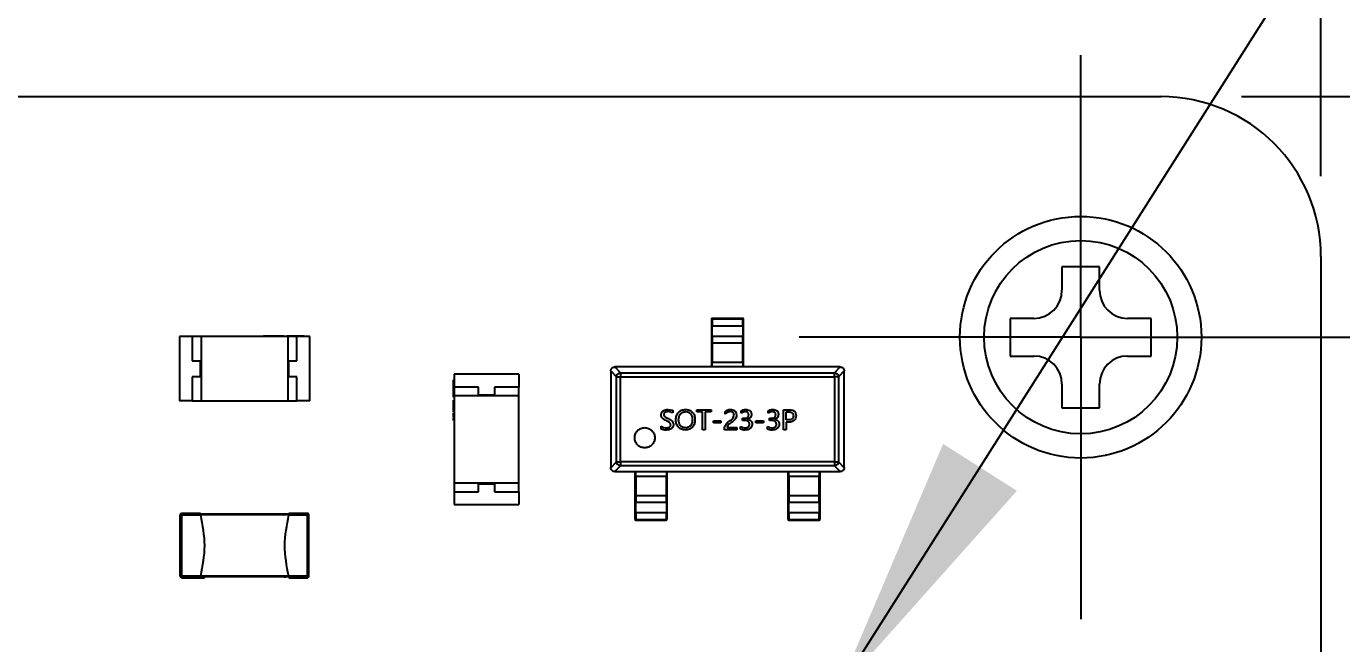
# Model space of a CAD drawing. Header units: millimetres. Extents: x 5 to 415, y 5 to 292.
# Drawn here: x 165.13 to 181.47, y 228.18 to 235.85 of the extents above; entities that cross this region are included whole.
import ezdxf

# ---------------------------------------------------------------- set-up
doc = ezdxf.new("R2010")
doc.units = ezdxf.units.MM
doc.linetypes.add('CENTERX2', pattern=[20.32, 12.7, -2.54, 2.54, -2.54])
doc.layers.add('CENTER_LINE', color=7, linetype='CENTERX2')
doc.styles.add('SLDTEXTSTYLE0', font='TXT', dxfattribs={"width": 0.75})
doc.dimstyles.new('SLDDIMSTYLE0', dxfattribs={"dimtxt": 1.75, "dimasz": 3.302, "dimexe": 0, "dimexo": 0.0625, "dimgap": 0.4375, "dimtad": 1, "dimrnd": 1e-09, "dimzin": 4, "dimdsep": 46, "dimtxsty": 'SLDTEXTSTYLE0', "dimsah": 1, "dimcen": 0.09, "dimadec": 0, "dimazin": 1, "dimtfac": 1, "dimtofl": 0, "dimtmove": 0, "dimatfit": 3, "dimfxl": 1, "dimfrac": 2, "dimtolj": 1, "dimtzin": 12, "dimarcsym": 0})
doc.dimstyles.new('SLDDIMSTYLE1', dxfattribs={"dimtxt": 1.75, "dimasz": 3.302, "dimexe": 0, "dimexo": 0.0625, "dimgap": 0.4375, "dimtad": 1, "dimdec": 1, "dimrnd": 1e-09, "dimzin": 4, "dimdsep": 46, "dimtxsty": 'SLDTEXTSTYLE0', "dimsah": 1, "dimcen": 0.09, "dimadec": 0, "dimazin": 1, "dimtfac": 1, "dimtofl": 0, "dimtmove": 0, "dimatfit": 3, "dimfxl": 1, "dimfrac": 2, "dimtolj": 1, "dimtzin": 12, "dimarcsym": 0})
doc.dimstyles.new('SLDDIMSTYLE3', dxfattribs={"dimtxt": 1.75, "dimasz": 3.302, "dimexe": 0, "dimexo": 0.0625, "dimgap": 0.4375, "dimtad": 1, "dimdec": 1, "dimrnd": 1e-09, "dimzin": 4, "dimdsep": 46, "dimtxsty": 'SLDTEXTSTYLE0', "dimsah": 1, "dimcen": 0.09, "dimadec": 0, "dimazin": 1, "dimtfac": 1, "dimtdec": 1, "dimtofl": 0, "dimtmove": 0, "dimatfit": 3, "dimfxl": 1, "dimfrac": 2, "dimtolj": 1, "dimtzin": 12, "dimarcsym": 0})
doc.dimstyles.new('SLDDIMSTYLE5', dxfattribs={"dimtxt": 0.18, "dimasz": 3.302, "dimexe": 0, "dimexo": 0.0625, "dimgap": 0, "dimtad": 0, "dimtih": 1, "dimtoh": 1, "dimdec": 0, "dimrnd": 1e-09, "dimzin": 0, "dimdsep": 46, "dimtxsty": 'Standard', "dimsah": 1, "dimcen": 0.09, "dimadec": 0, "dimazin": 0, "dimtfac": 3.302, "dimtdec": 0, "dimtofl": 0, "dimtmove": 0, "dimatfit": 3, "dimfxl": 1, "dimfrac": 2, "dimtolj": 1, "dimtzin": 0, "dimarcsym": 0})

# ---------------------------------------------------------------- blocks, each defined once
blk = doc.blocks.new('_D')
at = {"layer": 'CENTER_LINE'}
for p, q in [((142.228, 236.719), (142.228, 243.245)), ((178.229, 236.487), (178.229, 243.245)), ((142.228, 242.245), (178.229, 242.245))]:
    blk.add_line(p, q, dxfattribs=at)
for points in [[(142.228, 242.245), (145.53, 241.737), (145.53, 242.753)], [(178.229, 242.245), (174.927, 242.753), (174.927, 241.737)]]:
    blk.add_solid(points, dxfattribs=at)
at = {"layer": 'CENTER_LINE', "insert": (158.841, 244.501), "char_height": 1.75, "attachment_point": 1, "style": 'SLDTEXTSTYLE0'}
blk.add_mtext('36.00', dxfattribs=at)
blk = doc.blocks.new('_D_1')
at = {"layer": 'CENTER_LINE'}
for p, q in [((139.24, 233.983), (139.24, 246.975)), ((181.215, 233.988), (181.215, 246.975)), ((139.24, 245.975), (181.215, 245.975))]:
    blk.add_line(p, q, dxfattribs=at)
for points in [[(139.24, 245.975), (142.542, 245.467), (142.542, 246.483)], [(181.215, 245.975), (177.913, 246.483), (177.913, 245.467)]]:
    blk.add_solid(points, dxfattribs=at)
at = {"layer": 'CENTER_LINE', "insert": (159.487, 248.231), "char_height": 1.75, "attachment_point": 1, "rotation": 359.9999, "style": 'SLDTEXTSTYLE0'}
blk.add_mtext('42.0', dxfattribs=at)
blk = doc.blocks.new('_D_3')
at = {"layer": 'CENTER_LINE'}
for p, q in [((180.227, 234.974), (197.464, 234.974)), ((196.464, 234.974), (196.464, 211)), ((180.329, 211), (197.464, 211))]:
    blk.add_line(p, q, dxfattribs=at)
for points in [[(196.464, 234.974), (195.956, 231.672), (196.972, 231.672)], [(196.464, 211), (196.972, 214.302), (195.956, 214.302)]]:
    blk.add_solid(points, dxfattribs=at)
at = {"layer": 'CENTER_LINE', "insert": (194.208, 219.274), "char_height": 1.75, "attachment_point": 1, "rotation": 90.0004, "style": 'SLDTEXTSTYLE0'}
blk.add_mtext('24.0', dxfattribs=at)
blk = doc.blocks.new('SW_CENTERMARKSYMBOL_1')
at = {"layer": 'CENTER_LINE', "color": 0}
for p, q in [((0, 2.5), (0, 3.5)), ((0, 0), (0, 2.5)), ((-2.5, 0), (-3.5, 0)), ((0, 0), (-2.5, 0)), ((0, 0), (0, -2.5)), ((0, 0), (2.5, 0)), ((2.5, 0), (3.5, 0)), ((0, -2.5), (0, -3.5))]:
    blk.add_line(p, q, dxfattribs=at)

msp = doc.modelspace()

# ---------------------------------------------------------------- linework, layer by layer
at = {"color": 7, "linetype": 'Continuous', "lineweight": 25}
for p, q in [((141.225, 234.975), (179.227, 234.974)), ((181.215, 232.988), (181.215, 212.987)), ((178.462, 232.862), (177.996, 232.862)), ((177.996, 232.862), (177.996, 232.57)), ((178.462, 232.57), (178.462, 232.862)), ((173.64, 232.21), (173.64, 232.126)), ((173.65, 232.22), (173.65, 232.211)), ((174.03, 232.22), (173.65, 232.22)), ((173.65, 232.211), (173.65, 232.127)), ((174.03, 232.211), (173.65, 232.211)), ((173.65, 231.996), (173.65, 232.127)), ((173.65, 232.127), (174.03, 232.127)), ((174.03, 232.211), (174.03, 232.22)), ((174.03, 232.127), (174.03, 232.211)), ((174.03, 232.127), (174.03, 231.996)), ((174.04, 232.126), (174.04, 232.21)), ((177.354, 232.22), (177.354, 231.753)), ((177.646, 232.22), (177.354, 232.22)), ((179.104, 232.22), (178.812, 232.22)), ((179.104, 231.753), (179.104, 232.22)), ((167.029, 231.995), (167.029, 231.195)), ((167.189, 231.995), (167.029, 231.995)), ((167.189, 231.995), (167.189, 231.695)), ((167.299, 231.995), (167.189, 231.995)), ((167.299, 231.995), (167.299, 231.195)), ((168.379, 231.995), (167.299, 231.995)), ((168.075, 232.005), (168.094, 232.005)), ((168.075, 231.995), (168.075, 232.005)), ((168.094, 232.005), (168.094, 231.995)), ((168.094, 232.005), (168.1, 232.005)), ((168.1, 231.995), (168.1, 232.005)), ((168.1, 232.005), (168.118, 232.005)), ((168.118, 231.995), (168.118, 232.005)), ((168.121, 231.995), (168.121, 232.005)), ((168.128, 231.995), (168.128, 232.005)), ((168.128, 232.005), (168.134, 232.005)), ((168.135, 232.005), (168.153, 232.005)), ((168.135, 231.995), (168.135, 232.005)), ((168.153, 232.005), (168.153, 231.995)), ((168.153, 232.005), (168.16, 232.005)), ((168.16, 231.995), (168.16, 232.005)), ((168.16, 232.005), (168.178, 232.005)), ((168.178, 231.995), (168.178, 232.005)), ((168.178, 232.005), (168.178, 232.005)), ((168.18, 231.995), (168.18, 232.005)), ((168.187, 231.995), (168.187, 232.005)), ((168.205, 232.005), (168.219, 232.005)), ((168.205, 231.995), (168.205, 232.005)), ((168.219, 231.995), (168.219, 232.005)), ((168.219, 232.005), (168.226, 232.005)), ((168.226, 232.005), (168.228, 232.005)), ((168.226, 231.995), (168.226, 232.005)), ((168.228, 232.005), (168.229, 232.005)), ((168.228, 232.005), (168.228, 231.995)), ((168.229, 232.005), (168.253, 232.005)), ((168.229, 231.995), (168.229, 232.005)), ((168.253, 231.995), (168.253, 232.005)), ((168.254, 232.005), (168.255, 232.005)), ((168.255, 231.995), (168.255, 232.005)), ((168.259, 231.995), (168.259, 232.005)), ((168.259, 232.005), (168.259, 231.995)), ((168.263, 231.995), (168.263, 232.005)), ((168.274, 231.995), (168.274, 232.005)), ((168.292, 231.995), (168.292, 232.005)), ((168.298, 231.995), (168.298, 232.005)), ((168.3, 232.005), (168.319, 232.005)), ((168.3, 232.005), (168.3, 231.995)), ((168.3, 232.005), (168.3, 231.995)), ((168.319, 232.005), (168.325, 232.005)), ((168.319, 231.995), (168.319, 232.005)), ((168.325, 231.995), (168.325, 232.005)), ((168.364, 231.995), (168.364, 232.005)), ((168.379, 231.195), (168.379, 231.995)), ((168.489, 231.995), (168.379, 231.995)), ((168.398, 232.005), (168.398, 231.995)), ((168.416, 231.995), (168.416, 232.005)), ((168.462, 231.995), (168.462, 232.005)), ((168.489, 231.695), (168.489, 231.995)), ((168.649, 231.995), (168.489, 231.995)), ((168.502, 231.995), (168.502, 232.005)), ((168.517, 231.995), (168.517, 232.005)), ((168.525, 231.995), (168.525, 232.005)), ((168.564, 231.995), (168.564, 232.005)), ((168.579, 231.995), (168.579, 232.005)), ((168.649, 231.195), (168.649, 231.995)), ((173.64, 231.987), (173.64, 231.903)), ((173.65, 231.996), (173.65, 231.912)), ((174.03, 231.996), (173.65, 231.996)), ((174.03, 231.912), (174.03, 231.996)), ((174.04, 231.903), (174.04, 231.987)), ((173.65, 231.912), (173.65, 231.678)), ((174.03, 231.912), (173.65, 231.912)), ((174.03, 231.678), (174.03, 231.912)), ((167.189, 231.695), (167.289, 231.695)), ((167.289, 231.695), (167.289, 231.495)), ((168.389, 231.495), (168.389, 231.695)), ((168.389, 231.695), (168.489, 231.695)), ((172.439, 231.618), (172.511, 231.546)), ((172.439, 231.618), (172.44, 231.618)), ((175.24, 231.618), (172.44, 231.618)), ((173.64, 231.678), (173.65, 231.678)), ((173.64, 231.678), (173.64, 231.618)), ((173.65, 231.618), (173.65, 231.678)), ((173.65, 231.678), (174.03, 231.678)), ((174.03, 231.678), (174.04, 231.678)), ((174.03, 231.678), (174.03, 231.618)), ((174.04, 231.618), (174.04, 231.678)), ((175.169, 231.546), (175.241, 231.618)), ((175.24, 231.618), (175.241, 231.618)), ((177.354, 231.753), (177.646, 231.753)), ((178.812, 231.753), (179.104, 231.753)), ((167.289, 231.495), (167.189, 231.495)), ((167.189, 231.495), (167.189, 231.195)), ((168.489, 231.495), (168.389, 231.495)), ((168.489, 231.195), (168.489, 231.495)), ((170.445, 231.458), (170.435, 231.458)), ((171.245, 231.528), (170.445, 231.528)), ((170.445, 231.528), (170.445, 231.368)), ((171.245, 231.528), (171.245, 231.368)), ((172.39, 231.569), (172.462, 231.497)), ((172.39, 231.568), (172.39, 231.569)), ((172.39, 231.568), (172.39, 230.368)), ((172.462, 231.497), (172.511, 231.497)), ((172.462, 230.439), (172.462, 231.497)), ((172.511, 231.546), (172.511, 231.497)), ((172.511, 231.546), (175.169, 231.546)), ((172.511, 230.439), (172.511, 231.497)), ((172.511, 231.497), (175.169, 231.497)), ((175.169, 231.497), (175.169, 231.546)), ((175.169, 231.497), (175.169, 230.439)), ((175.218, 231.497), (175.169, 231.497)), ((175.29, 231.569), (175.218, 231.497)), ((175.218, 231.497), (175.218, 230.439)), ((175.29, 231.569), (175.29, 231.568)), ((175.29, 230.368), (175.29, 231.568)), ((170.445, 231.442), (170.435, 231.442)), ((170.445, 231.403), (170.435, 231.403)), ((170.445, 231.395), (170.435, 231.395)), ((170.445, 231.381), (170.435, 231.381)), ((170.445, 231.34), (170.435, 231.34)), ((170.445, 231.294), (170.435, 231.294)), ((170.745, 231.368), (170.445, 231.368)), ((170.445, 231.368), (170.445, 231.258)), ((170.745, 231.268), (170.745, 231.368)), ((171.245, 231.368), (170.945, 231.368)), ((170.945, 231.368), (170.945, 231.268)), ((171.245, 231.258), (171.245, 231.368)), ((177.996, 231.403), (177.996, 231.112)), ((178.462, 231.112), (178.462, 231.403)), ((167.189, 231.195), (167.029, 231.195)), ((167.189, 231.195), (167.299, 231.195)), ((167.299, 231.195), (168.379, 231.195)), ((168.379, 231.195), (168.489, 231.195)), ((168.649, 231.195), (168.489, 231.195)), ((170.435, 231.276), (170.445, 231.276)), ((170.445, 231.243), (170.435, 231.243)), ((170.435, 231.198), (170.435, 231.204)), ((170.445, 231.204), (170.435, 231.204)), ((170.435, 231.179), (170.435, 231.198)), ((170.445, 231.198), (170.435, 231.198)), ((170.435, 231.179), (170.445, 231.179)), ((170.435, 231.178), (170.445, 231.178)), ((170.445, 231.177), (170.435, 231.177)), ((170.445, 231.17), (170.435, 231.17)), ((170.445, 231.152), (170.435, 231.152)), ((170.445, 231.141), (170.435, 231.141)), ((170.445, 231.137), (170.435, 231.137)), ((170.435, 231.137), (170.445, 231.137)), ((170.435, 231.132), (170.435, 231.133)), ((170.445, 231.133), (170.435, 231.133)), ((170.435, 231.107), (170.435, 231.132)), ((170.445, 231.132), (170.435, 231.132)), ((171.245, 231.258), (170.445, 231.258)), ((170.445, 231.258), (170.445, 230.178)), ((170.945, 231.268), (170.745, 231.268)), ((171.245, 230.178), (171.245, 231.258)), ((170.435, 231.106), (170.435, 231.107)), ((170.445, 231.107), (170.435, 231.107)), ((170.435, 231.106), (170.445, 231.106)), ((170.435, 231.105), (170.435, 231.106)), ((170.435, 231.097), (170.435, 231.105)), ((170.445, 231.105), (170.435, 231.105)), ((170.435, 231.084), (170.435, 231.097)), ((170.445, 231.097), (170.435, 231.097)), ((170.445, 231.084), (170.435, 231.084)), ((170.445, 231.066), (170.435, 231.066)), ((170.445, 231.059), (170.435, 231.059)), ((170.445, 231.056), (170.435, 231.056)), ((170.435, 231.038), (170.435, 231.049)), ((170.435, 231.031), (170.435, 231.038)), ((170.445, 231.038), (170.435, 231.038)), ((170.435, 231.031), (170.445, 231.031)), ((170.435, 231.013), (170.435, 231.031)), ((170.445, 231.013), (170.435, 231.013)), ((170.435, 231.006), (170.435, 231.012)), ((170.445, 231.006), (170.435, 231.006)), ((170.445, 230.999), (170.435, 230.999)), ((170.445, 230.997), (170.435, 230.997)), ((170.435, 230.978), (170.435, 230.99)), ((170.435, 230.972), (170.435, 230.978)), ((170.445, 230.978), (170.435, 230.978)), ((170.435, 230.954), (170.435, 230.972)), ((170.435, 230.972), (170.445, 230.972)), ((173.104, 231.09), (173.159, 231.083)), ((173.159, 231.083), (173.159, 231.047)), ((173.46, 231.087), (173.637, 231.087)), ((173.46, 231.06), (173.46, 231.087)), ((173.531, 231.06), (173.46, 231.06)), ((173.531, 230.837), (173.531, 231.06)), ((173.564, 231.06), (173.564, 230.837)), ((173.637, 231.06), (173.564, 231.06)), ((173.637, 231.087), (173.637, 231.06)), ((173.811, 231.032), (173.811, 231.063)), ((174.009, 231.044), (174.009, 231.071)), ((174.025, 230.98), (174.044, 230.98)), ((174.025, 230.953), (174.025, 230.98)), ((174.345, 231.044), (174.345, 231.071)), ((174.36, 230.98), (174.38, 230.98)), ((174.36, 230.953), (174.36, 230.98)), ((174.537, 230.837), (174.537, 231.087)), ((174.537, 231.087), (174.607, 231.087)), ((174.57, 230.959), (174.57, 231.06)), ((174.57, 231.06), (174.603, 231.06)), ((177.996, 231.112), (178.462, 231.112)), ((170.445, 230.954), (170.435, 230.954)), ((173.015, 230.847), (173.015, 230.883)), ((173.564, 230.837), (173.531, 230.837)), ((173.665, 230.947), (173.759, 230.947)), ((173.665, 230.922), (173.665, 230.947)), ((173.759, 230.922), (173.665, 230.922)), ((173.759, 230.947), (173.759, 230.922)), ((173.802, 230.837), (173.802, 230.849)), ((173.957, 230.837), (173.802, 230.837)), ((173.835, 230.864), (173.957, 230.864)), ((173.957, 230.864), (173.957, 230.837)), ((174, 230.847), (174, 230.88)), ((174.045, 230.953), (174.025, 230.953)), ((174.192, 230.947), (174.287, 230.947)), ((174.192, 230.922), (174.192, 230.947)), ((174.287, 230.922), (174.192, 230.922)), ((174.287, 230.947), (174.287, 230.922)), ((174.335, 230.847), (174.335, 230.88)), ((174.381, 230.953), (174.36, 230.953)), ((174.57, 230.837), (174.537, 230.837)), ((174.6, 230.959), (174.57, 230.959)), ((174.57, 230.931), (174.57, 230.837)), ((174.602, 230.931), (174.57, 230.931)), ((172.39, 230.367), (172.462, 230.439)), ((172.39, 230.367), (172.39, 230.368)), ((172.511, 230.39), (172.439, 230.318)), ((172.44, 230.318), (172.439, 230.318)), ((172.44, 230.318), (175.24, 230.318)), ((172.462, 230.439), (172.511, 230.439)), ((175.169, 230.439), (172.511, 230.439)), ((172.511, 230.439), (172.511, 230.39)), ((175.169, 230.39), (172.511, 230.39)), ((172.69, 230.318), (172.69, 230.258)), ((172.7, 230.258), (172.7, 230.318)), ((173.08, 230.318), (173.08, 230.258)), ((173.09, 230.258), (173.09, 230.318)), ((174.59, 230.318), (174.59, 230.258)), ((174.6, 230.258), (174.6, 230.318)), ((174.98, 230.318), (174.98, 230.258)), ((174.99, 230.258), (174.99, 230.318)), ((175.169, 230.439), (175.169, 230.39)), ((175.169, 230.439), (175.218, 230.439)), ((175.169, 230.39), (175.241, 230.318)), ((175.218, 230.439), (175.29, 230.367)), ((175.24, 230.318), (175.241, 230.318)), ((175.29, 230.368), (175.29, 230.367)), ((170.445, 230.178), (171.245, 230.178)), ((170.445, 230.178), (170.445, 230.068)), ((170.745, 230.068), (170.745, 230.168)), ((170.745, 230.168), (170.945, 230.168)), ((170.945, 230.168), (170.945, 230.068)), ((171.245, 230.068), (171.245, 230.178)), ((172.7, 230.258), (172.69, 230.258)), ((172.7, 230.258), (172.7, 230.023)), ((173.08, 230.258), (172.7, 230.258)), ((173.08, 230.023), (173.08, 230.258)), ((173.09, 230.258), (173.08, 230.258)), ((174.6, 230.258), (174.59, 230.258)), ((174.6, 230.258), (174.6, 230.023)), ((174.98, 230.258), (174.6, 230.258)), ((174.98, 230.023), (174.98, 230.258)), ((174.99, 230.258), (174.98, 230.258)), ((170.445, 230.068), (170.745, 230.068)), ((170.445, 230.068), (170.445, 229.908)), ((170.945, 230.068), (171.245, 230.068)), ((171.245, 230.068), (171.245, 229.908)), ((172.69, 230.032), (172.69, 229.948)), ((172.7, 230.023), (173.08, 230.023)), ((172.7, 230.023), (172.7, 229.939)), ((173.08, 229.939), (173.08, 230.023)), ((173.09, 229.948), (173.09, 230.032)), ((174.59, 230.032), (174.59, 229.948)), ((174.6, 230.023), (174.98, 230.023)), ((174.6, 230.023), (174.6, 229.939)), ((174.98, 229.939), (174.98, 230.023)), ((174.99, 229.948), (174.99, 230.032)), ((170.445, 229.908), (171.245, 229.908)), ((172.7, 229.939), (173.08, 229.939)), ((172.7, 229.808), (172.7, 229.939)), ((173.08, 229.939), (173.08, 229.808)), ((174.6, 229.939), (174.98, 229.939)), ((174.6, 229.808), (174.6, 229.939)), ((174.98, 229.939), (174.98, 229.808)), ((167.039, 229.02), (167.039, 229.78)), ((167.059, 229.78), (167.039, 229.78)), ((167.059, 229.8), (167.059, 229.78)), ((167.291, 229.8), (167.059, 229.8)), ((167.059, 229.78), (167.29, 229.78)), ((167.059, 229.02), (167.059, 229.78)), ((167.285, 229.797), (167.287, 229.791)), ((167.287, 229.79), (167.29, 229.78)), ((167.291, 229.8), (167.288, 229.797)), ((168.389, 229.78), (167.29, 229.78)), ((168.387, 229.79), (167.291, 229.79)), ((168.39, 229.797), (168.387, 229.8)), ((168.619, 229.8), (168.387, 229.8)), ((168.389, 229.78), (168.392, 229.79)), ((168.389, 229.78), (168.619, 229.78)), ((168.392, 229.791), (168.394, 229.797)), ((168.619, 229.78), (168.619, 229.8)), ((168.619, 229.02), (168.619, 229.78)), ((168.619, 229.78), (168.639, 229.78)), ((168.639, 229.02), (168.639, 229.78)), ((172.69, 229.809), (172.69, 229.725)), ((173.08, 229.808), (172.7, 229.808)), ((172.7, 229.808), (172.7, 229.724)), ((172.7, 229.724), (173.08, 229.724)), ((172.7, 229.724), (172.7, 229.715)), ((172.7, 229.715), (173.08, 229.715)), ((173.08, 229.724), (173.08, 229.808)), ((173.08, 229.715), (173.08, 229.724)), ((173.09, 229.725), (173.09, 229.809)), ((174.59, 229.809), (174.59, 229.725)), ((174.98, 229.808), (174.6, 229.808)), ((174.6, 229.808), (174.6, 229.724)), ((174.6, 229.724), (174.98, 229.724)), ((174.6, 229.724), (174.6, 229.715)), ((174.6, 229.715), (174.98, 229.715)), ((174.98, 229.724), (174.98, 229.808)), ((174.98, 229.715), (174.98, 229.724)), ((174.99, 229.725), (174.99, 229.809)), ((167.059, 229.02), (167.039, 229.02)), ((167.059, 229.02), (167.059, 229)), ((167.291, 229.02), (167.059, 229.02)), ((168.389, 229.01), (167.29, 229.01)), ((168.387, 229.02), (167.291, 229.02)), ((167.339, 229), (167.339, 229.01)), ((168.339, 229.01), (168.339, 229)), ((168.39, 229.01), (168.387, 229.02)), ((168.619, 229.02), (168.387, 229.02)), ((168.389, 229.01), (168.39, 229.011)), ((168.389, 229), (168.392, 229.003)), ((168.392, 229.003), (168.394, 229.01)), ((168.619, 229), (168.619, 229.02)), ((168.639, 229.02), (168.619, 229.02)), ((167.059, 229), (167.29, 229)), ((167.29, 229), (167.339, 229)), ((168.389, 229), (168.619, 229))]:
    msp.add_line(p, q, dxfattribs=at)
for radius in [1.5, 1.2]:
    msp.add_circle((178.229, 231.987), radius, dxfattribs=at)
for centre, radius, start, end in [((179.227, 232.986), 1.988, 0.0401, 90.0156), ((177.646, 232.57), 0.35, 270, 0), ((178.812, 232.57), 0.35, 180, 270), ((173.65, 232.21), 0.01, 90, 180), ((173.648, 232.175), 0.0364, 86.086, 101.8946), ((173.648, 232.091), 0.0364, 86.086, 101.8946), ((174.03, 232.21), 0.01, 0, 90), ((174.033, 232.175), 0.0364, 78.1054, 93.914), ((174.033, 232.091), 0.0364, 78.1054, 93.914), ((173.65, 231.987), 0.00971, 88.2746, 178.1638), ((174.03, 231.987), 0.00971, 1.8362, 91.7254), ((173.65, 231.903), 0.00971, 88.2746, 178.1638), ((174.03, 231.903), 0.00971, 1.8362, 91.7254), ((177.646, 231.403), 0.35, 0, 90), ((178.812, 231.403), 0.35, 90, 180), ((172.7, 230.032), 0.00971, 181.8362, 271.7254), ((173.08, 230.032), 0.00971, 268.2746, 358.1638), ((174.6, 230.032), 0.00971, 181.8362, 271.7254), ((174.98, 230.032), 0.00971, 268.2746, 358.1638), ((172.7, 229.948), 0.00971, 181.8362, 271.7254), ((173.08, 229.948), 0.00971, 268.2746, 358.1638), ((174.6, 229.948), 0.00971, 181.8362, 271.7254), ((174.98, 229.948), 0.00971, 268.2746, 358.1638), ((167.059, 229.78), 0.02, 90, 180), ((168.619, 229.78), 0.02, 0, 90), ((172.698, 229.845), 0.0364, 258.1054, 273.914), ((172.7, 229.725), 0.01, 180, 270), ((172.698, 229.76), 0.0364, 258.1054, 273.914), ((173.083, 229.845), 0.0364, 266.086, 281.8946), ((173.08, 229.725), 0.01, 270, 0), ((173.083, 229.76), 0.0364, 266.086, 281.8946), ((174.598, 229.845), 0.0364, 258.1054, 273.914), ((174.6, 229.725), 0.01, 180, 270), ((174.598, 229.76), 0.0364, 258.1054, 273.914), ((174.983, 229.845), 0.0364, 266.086, 281.8946), ((174.98, 229.725), 0.01, 270, 0), ((174.983, 229.76), 0.0364, 266.086, 281.8946), ((167.059, 229.02), 0.02, 180, 270), ((168.619, 229.02), 0.02, 270, 0)]:
    msp.add_arc(centre, radius, start, end, dxfattribs=at)
for points, knots in [([(173.64, 232.126), (173.64, 232.111), (173.64, 232.08), (173.64, 232.04), (173.64, 232.006), (173.64, 231.993), (173.64, 231.987)], [0, 0, 0, 0, 0.250788, 0.500067, 0.750796, 1, 1, 1, 1]), ([(174.04, 231.987), (174.04, 231.993), (174.04, 232.006), (174.04, 232.04), (174.04, 232.08), (174.04, 232.111), (174.04, 232.126)], [0, 0, 0, 0, 0.250788, 0.500067, 0.750796, 1, 1, 1, 1]), ([(168.121, 232.005), (168.121, 232.005), (168.122, 232.005), (168.125, 232.005), (168.127, 232.005), (168.128, 232.005)], [0, 0, 0, 0, 0.482247, 0.843898, 1, 1, 1, 1]), ([(168.18, 232.005), (168.181, 232.005), (168.181, 232.005), (168.184, 232.005), (168.187, 232.005), (168.187, 232.005)], [0, 0, 0, 0, 0.482247, 0.843898, 1, 1, 1, 1]), ([(168.187, 232.005), (168.19, 232.005), (168.194, 232.005), (168.201, 232.005), (168.204, 232.005), (168.205, 232.005)], [0, 0, 0, 0, 0.42241, 0.842679, 1, 1, 1, 1]), ([(168.255, 232.005), (168.256, 232.005), (168.257, 232.005), (168.259, 232.005), (168.259, 232.005), (168.259, 232.005)], [0, 0, 0, 0, 0.371795, 0.746684, 1, 1, 1, 1]), ([(168.263, 232.005), (168.264, 232.005), (168.266, 232.005), (168.27, 232.005), (168.273, 232.005), (168.274, 232.005)], [0, 0, 0, 0, 0.3158119, 0.6553478, 1, 1, 1, 1]), ([(168.267, 232.005), (168.267, 232.005), (168.267, 232.005), (168.27, 232.005), (168.272, 232.005), (168.276, 232.005), (168.278, 232.005), (168.279, 232.005)], [0, 0, 0, 0, 0.332413, 0.489232, 0.646715, 0.835876, 1, 1, 1, 1]), ([(168.274, 232.005), (168.277, 232.005), (168.282, 232.005), (168.288, 232.005), (168.29, 232.005), (168.292, 232.005)], [0, 0, 0, 0, 0.495819, 0.741985, 1, 1, 1, 1]), ([(168.292, 232.005), (168.293, 232.005), (168.296, 232.005), (168.298, 232.005), (168.298, 232.005), (168.298, 232.005)], [0, 0, 0, 0, 0.3820907, 0.7623084, 1, 1, 1, 1]), ([(168.364, 232.005), (168.365, 232.005), (168.366, 232.005), (168.374, 232.005), (168.385, 232.005), (168.394, 232.005), (168.398, 232.005)], [0, 0, 0, 0, 0.259817, 0.51936, 0.790661, 1, 1, 1, 1]), ([(168.398, 232.005), (168.399, 232.005), (168.402, 232.005), (168.408, 232.005), (168.413, 232.005), (168.416, 232.005)], [0, 0, 0, 0, 0.308143, 0.649588, 1, 1, 1, 1]), ([(168.416, 232.005), (168.421, 232.005), (168.432, 232.005), (168.449, 232.005), (168.459, 232.005), (168.462, 232.005)], [0, 0, 0, 0, 0.4034555, 0.8073691, 1, 1, 1, 1]), ([(168.462, 232.005), (168.468, 232.005), (168.482, 232.005), (168.495, 232.005), (168.501, 232.005), (168.502, 232.005)], [0, 0, 0, 0, 0.468839, 0.937532, 1, 1, 1, 1]), ([(168.502, 232.005), (168.505, 232.005), (168.509, 232.005), (168.514, 232.005), (168.516, 232.005), (168.517, 232.005)], [0, 0, 0, 0, 0.493301, 0.746115, 1, 1, 1, 1]), ([(168.517, 232.005), (168.518, 232.005), (168.519, 232.005), (168.522, 232.005), (168.524, 232.005), (168.525, 232.005)], [0, 0, 0, 0, 0.261766, 0.523548, 1, 1, 1, 1]), ([(168.525, 232.005), (168.531, 232.005), (168.543, 232.005), (168.556, 232.005), (168.562, 232.005), (168.564, 232.005)], [0, 0, 0, 0, 0.426314, 0.852603, 1, 1, 1, 1]), ([(168.564, 232.005), (168.567, 232.005), (168.575, 232.005), (168.579, 232.005), (168.579, 232.005), (168.579, 232.005)], [0, 0, 0, 0, 0.424889, 0.84963, 1, 1, 1, 1]), ([(173.64, 231.903), (173.64, 231.893), (173.64, 231.872), (173.64, 231.817), (173.64, 231.751), (173.64, 231.702), (173.64, 231.678)], [0, 0, 0, 0, 0.250798, 0.500076, 0.750806, 1, 1, 1, 1]), ([(174.04, 231.678), (174.04, 231.702), (174.04, 231.751), (174.04, 231.817), (174.04, 231.872), (174.04, 231.893), (174.04, 231.903)], [0, 0, 0, 0, 0.250798, 0.500076, 0.750806, 1, 1, 1, 1]), ([(172.39, 231.569), (172.391, 231.575), (172.393, 231.588), (172.404, 231.604), (172.42, 231.615), (172.433, 231.617), (172.439, 231.618)], [0, 0, 0, 0, 0.250292, 0.5, 0.749708, 1, 1, 1, 1]), ([(175.241, 231.618), (175.247, 231.617), (175.26, 231.615), (175.276, 231.604), (175.288, 231.588), (175.289, 231.575), (175.29, 231.569)], [0, 0, 0, 0, 0.250292, 0.5, 0.749708, 1, 1, 1, 1]), ([(170.435, 231.442), (170.435, 231.446), (170.435, 231.454), (170.435, 231.457), (170.435, 231.458), (170.435, 231.458)], [0, 0, 0, 0, 0.424889, 0.84963, 1, 1, 1, 1]), ([(170.435, 231.403), (170.435, 231.409), (170.435, 231.422), (170.435, 231.434), (170.435, 231.44), (170.435, 231.442)], [0, 0, 0, 0, 0.426314, 0.852603, 1, 1, 1, 1]), ([(170.435, 231.395), (170.435, 231.396), (170.435, 231.397), (170.435, 231.4), (170.435, 231.402), (170.435, 231.403)], [0, 0, 0, 0, 0.261766, 0.523548, 1, 1, 1, 1]), ([(170.435, 231.381), (170.435, 231.383), (170.435, 231.387), (170.435, 231.392), (170.435, 231.394), (170.435, 231.395)], [0, 0, 0, 0, 0.493301, 0.746115, 1, 1, 1, 1]), ([(170.435, 231.34), (170.435, 231.347), (170.435, 231.36), (170.435, 231.374), (170.435, 231.38), (170.435, 231.381)], [0, 0, 0, 0, 0.468839, 0.937532, 1, 1, 1, 1]), ([(170.435, 231.294), (170.435, 231.3), (170.435, 231.311), (170.435, 231.327), (170.435, 231.337), (170.435, 231.34)], [0, 0, 0, 0, 0.403455, 0.807369, 1, 1, 1, 1]), ([(170.435, 231.276), (170.435, 231.277), (170.435, 231.28), (170.435, 231.286), (170.435, 231.292), (170.435, 231.294)], [0, 0, 0, 0, 0.308143, 0.649588, 1, 1, 1, 1]), ([(170.435, 231.243), (170.435, 231.243), (170.435, 231.244), (170.435, 231.252), (170.435, 231.263), (170.435, 231.272), (170.435, 231.276)], [0, 0, 0, 0, 0.259817, 0.51936, 0.790661, 1, 1, 1, 1]), ([(170.435, 231.17), (170.435, 231.172), (170.435, 231.175), (170.435, 231.177), (170.435, 231.177), (170.435, 231.177)], [0, 0, 0, 0, 0.3820907, 0.7623084, 1, 1, 1, 1]), ([(170.435, 231.152), (170.435, 231.156), (170.435, 231.16), (170.435, 231.166), (170.435, 231.169), (170.435, 231.17)], [0, 0, 0, 0, 0.495819, 0.741985, 1, 1, 1, 1]), ([(170.435, 231.145), (170.435, 231.145), (170.435, 231.146), (170.435, 231.148), (170.435, 231.151), (170.435, 231.154), (170.435, 231.156), (170.435, 231.158)], [0, 0, 0, 0, 0.3324125, 0.4892319, 0.6467146, 0.8358761, 1, 1, 1, 1]), ([(170.435, 231.141), (170.435, 231.142), (170.435, 231.145), (170.435, 231.149), (170.435, 231.151), (170.435, 231.152)], [0, 0, 0, 0, 0.3158119, 0.6553478, 1, 1, 1, 1]), ([(170.435, 231.133), (170.435, 231.134), (170.435, 231.136), (170.435, 231.137), (170.435, 231.137), (170.435, 231.137)], [0, 0, 0, 0, 0.371795, 0.746684, 1, 1, 1, 1]), ([(170.435, 231.066), (170.435, 231.068), (170.435, 231.072), (170.435, 231.079), (170.435, 231.083), (170.435, 231.084)], [0, 0, 0, 0, 0.42241, 0.842679, 1, 1, 1, 1]), ([(170.435, 231.059), (170.435, 231.059), (170.435, 231.059), (170.435, 231.063), (170.435, 231.065), (170.435, 231.066)], [0, 0, 0, 0, 0.482247, 0.843898, 1, 1, 1, 1]), ([(170.435, 230.999), (170.435, 230.999), (170.435, 231), (170.435, 231.003), (170.435, 231.006), (170.435, 231.006)], [0, 0, 0, 0, 0.482247, 0.843898, 1, 1, 1, 1]), ([(173.015, 231.023), (173.016, 231.028), (173.017, 231.039), (173.023, 231.053), (173.032, 231.065), (173.047, 231.078), (173.072, 231.088), (173.093, 231.089), (173.104, 231.09)], [0, 0, 0, 0, 0.128303, 0.249005, 0.370103, 0.499521, 0.730115, 1, 1, 1, 1]), ([(173.076, 230.952), (173.062, 230.96), (173.043, 230.969), (173.026, 230.987), (173.018, 231.002), (173.016, 231.014), (173.015, 231.023)], [0, 0, 0, 0, 0.500381, 0.623885, 0.744805, 1, 1, 1, 1]), ([(173.101, 231.063), (173.094, 231.062), (173.08, 231.062), (173.065, 231.056), (173.057, 231.048), (173.052, 231.042), (173.05, 231.034), (173.049, 231.029), (173.049, 231.026)], [0, 0, 0, 0, 0.3148606, 0.5606256, 0.6681358, 0.7728709, 0.8814902, 1, 1, 1, 1]), ([(173.049, 231.026), (173.049, 231.023), (173.05, 231.017), (173.054, 231.008), (173.06, 231.001), (173.075, 230.988), (173.09, 230.981), (173.102, 230.976)], [0, 0, 0, 0, 0.118215, 0.235302, 0.359383, 0.497347, 1, 1, 1, 1]), ([(173.159, 231.047), (173.15, 231.051), (173.132, 231.061), (173.112, 231.062), (173.101, 231.063)], [0, 0, 0, 0, 0.471954, 1, 1, 1, 1]), ([(173.102, 230.976), (173.118, 230.968), (173.138, 230.957), (173.156, 230.938), (173.162, 230.927), (173.167, 230.915), (173.167, 230.906), (173.168, 230.901)], [0, 0, 0, 0, 0.4997434, 0.6276332, 0.7500088, 0.8723135, 1, 1, 1, 1]), ([(173.198, 230.959), (173.2, 230.977), (173.202, 231.003), (173.216, 231.034), (173.229, 231.053), (173.247, 231.069), (173.276, 231.086), (173.302, 231.088), (173.32, 231.09)], [0, 0, 0, 0, 0.268076, 0.386697, 0.500316, 0.617691, 0.736415, 1, 1, 1, 1]), ([(173.232, 230.962), (173.233, 230.975), (173.235, 231), (173.249, 231.028), (173.266, 231.045), (173.281, 231.055), (173.299, 231.061), (173.312, 231.062), (173.318, 231.063)], [0, 0, 0, 0, 0.270292, 0.499768, 0.624592, 0.74529, 0.868374, 1, 1, 1, 1]), ([(173.436, 230.965), (173.435, 230.947), (173.432, 230.914), (173.412, 230.876), (173.389, 230.855), (173.359, 230.838), (173.334, 230.836), (173.316, 230.834)], [0, 0, 0, 0, 0.268855, 0.499772, 0.617975, 0.736987, 1, 1, 1, 1]), ([(173.318, 231.063), (173.331, 231.061), (173.349, 231.06), (173.369, 231.048), (173.381, 231.036), (173.391, 231.022), (173.4, 230.997), (173.402, 230.976), (173.403, 230.961)], [0, 0, 0, 0, 0.248626, 0.359241, 0.468135, 0.581688, 0.705564, 1, 1, 1, 1]), ([(173.32, 231.09), (173.337, 231.088), (173.361, 231.086), (173.389, 231.07), (173.412, 231.049), (173.432, 231.014), (173.435, 230.982), (173.436, 230.965)], [0, 0, 0, 0, 0.258748, 0.378865, 0.500042, 0.733981, 1, 1, 1, 1]), ([(173.811, 231.063), (173.82, 231.071), (173.839, 231.086), (173.864, 231.089), (173.876, 231.09)], [0, 0, 0, 0, 0.49597, 1, 1, 1, 1]), ([(173.873, 231.063), (173.867, 231.062), (173.856, 231.061), (173.834, 231.052), (173.821, 231.04), (173.811, 231.032)], [0, 0, 0, 0, 0.231247, 0.468878, 1, 1, 1, 1]), ([(173.87, 230.949), (173.882, 230.958), (173.901, 230.971), (173.918, 230.997), (173.92, 231.013), (173.921, 231.021)], [0, 0, 0, 0, 0.501191, 0.74497, 1, 1, 1, 1]), ([(173.921, 231.021), (173.92, 231.027), (173.92, 231.036), (173.914, 231.046), (173.909, 231.052), (173.902, 231.057), (173.89, 231.061), (173.88, 231.062), (173.873, 231.063)], [0, 0, 0, 0, 0.253119, 0.364998, 0.474288, 0.587341, 0.709923, 1, 1, 1, 1]), ([(173.876, 231.09), (173.886, 231.089), (173.905, 231.088), (173.926, 231.077), (173.939, 231.064), (173.949, 231.048), (173.95, 231.033), (173.951, 231.023)], [0, 0, 0, 0, 0.267264, 0.49998, 0.619193, 0.738179, 1, 1, 1, 1]), ([(173.951, 231.023), (173.951, 231.013), (173.949, 230.995), (173.933, 230.961), (173.91, 230.945), (173.895, 230.934)], [0, 0, 0, 0, 0.260814, 0.499947, 1, 1, 1, 1]), ([(174.009, 231.071), (174.018, 231.076), (174.035, 231.087), (174.056, 231.089), (174.067, 231.09)], [0, 0, 0, 0, 0.492654, 1, 1, 1, 1]), ([(174.058, 231.063), (174.05, 231.062), (174.032, 231.059), (174.017, 231.049), (174.009, 231.044)], [0, 0, 0, 0, 0.4812194, 1, 1, 1, 1]), ([(174.044, 230.98), (174.053, 230.981), (174.068, 230.982), (174.086, 230.989), (174.095, 230.997), (174.1, 231.005), (174.103, 231.013), (174.104, 231.02), (174.104, 231.023)], [0, 0, 0, 0, 0.3137647, 0.5588005, 0.6662866, 0.7713155, 0.8805631, 1, 1, 1, 1]), ([(174.104, 231.023), (174.103, 231.029), (174.102, 231.037), (174.097, 231.047), (174.092, 231.053), (174.086, 231.057), (174.074, 231.062), (174.065, 231.062), (174.058, 231.063)], [0, 0, 0, 0, 0.254827, 0.367086, 0.476412, 0.589195, 0.71128, 1, 1, 1, 1]), ([(174.067, 231.09), (174.076, 231.089), (174.093, 231.088), (174.113, 231.079), (174.125, 231.067), (174.132, 231.057), (174.136, 231.044), (174.137, 231.035), (174.137, 231.031)], [0, 0, 0, 0, 0.266131, 0.499349, 0.623506, 0.743648, 0.866929, 1, 1, 1, 1]), ([(174.137, 231.031), (174.137, 231.023), (174.136, 231.009), (174.125, 230.99), (174.108, 230.976), (174.094, 230.971), (174.086, 230.969)], [0, 0, 0, 0, 0.254201, 0.485555, 0.724789, 1, 1, 1, 1]), ([(174.086, 230.968), (174.095, 230.966), (174.111, 230.963), (174.129, 230.953), (174.138, 230.941), (174.145, 230.928), (174.146, 230.917), (174.146, 230.909)], [0, 0, 0, 0, 0.285879, 0.523542, 0.635368, 0.749001, 1, 1, 1, 1]), ([(174.345, 231.071), (174.353, 231.076), (174.371, 231.087), (174.391, 231.089), (174.402, 231.09)], [0, 0, 0, 0, 0.492654, 1, 1, 1, 1]), ([(174.394, 231.063), (174.385, 231.062), (174.367, 231.059), (174.352, 231.049), (174.345, 231.044)], [0, 0, 0, 0, 0.4812194, 1, 1, 1, 1]), ([(174.38, 230.98), (174.388, 230.981), (174.404, 230.982), (174.421, 230.989), (174.431, 230.997), (174.435, 231.005), (174.438, 231.013), (174.439, 231.02), (174.439, 231.023)], [0, 0, 0, 0, 0.313765, 0.5588, 0.666287, 0.771315, 0.880563, 1, 1, 1, 1]), ([(174.439, 231.023), (174.439, 231.029), (174.438, 231.037), (174.433, 231.047), (174.427, 231.053), (174.421, 231.057), (174.41, 231.062), (174.4, 231.062), (174.394, 231.063)], [0, 0, 0, 0, 0.254827, 0.367086, 0.476412, 0.589195, 0.71128, 1, 1, 1, 1]), ([(174.402, 231.09), (174.411, 231.089), (174.428, 231.088), (174.448, 231.079), (174.46, 231.067), (174.467, 231.057), (174.472, 231.044), (174.472, 231.035), (174.473, 231.031)], [0, 0, 0, 0, 0.266131, 0.499349, 0.623506, 0.743648, 0.866929, 1, 1, 1, 1]), ([(174.473, 231.031), (174.472, 231.023), (174.471, 231.009), (174.46, 230.99), (174.443, 230.976), (174.429, 230.971), (174.422, 230.969)], [0, 0, 0, 0, 0.254201, 0.485555, 0.724789, 1, 1, 1, 1]), ([(174.422, 230.968), (174.43, 230.966), (174.447, 230.963), (174.464, 230.953), (174.473, 230.941), (174.48, 230.928), (174.481, 230.917), (174.482, 230.909)], [0, 0, 0, 0, 0.285879, 0.523542, 0.635368, 0.749001, 1, 1, 1, 1]), ([(174.659, 231.011), (174.658, 231.003), (174.657, 230.992), (174.65, 230.979), (174.644, 230.972), (174.635, 230.966), (174.62, 230.96), (174.608, 230.959), (174.6, 230.959)], [0, 0, 0, 0, 0.2560264, 0.3685126, 0.4778189, 0.5903795, 0.7121139, 1, 1, 1, 1]), ([(174.692, 231.012), (174.691, 231), (174.689, 230.983), (174.677, 230.964), (174.666, 230.952), (174.653, 230.942), (174.632, 230.933), (174.614, 230.932), (174.602, 230.931)], [0, 0, 0, 0, 0.255242, 0.375902, 0.499356, 0.616866, 0.736645, 1, 1, 1, 1]), ([(174.603, 231.06), (174.611, 231.059), (174.622, 231.058), (174.636, 231.053), (174.644, 231.047), (174.651, 231.04), (174.657, 231.028), (174.658, 231.018), (174.659, 231.011)], [0, 0, 0, 0, 0.288921, 0.411194, 0.524157, 0.633586, 0.745806, 1, 1, 1, 1]), ([(174.607, 231.087), (174.62, 231.086), (174.637, 231.085), (174.658, 231.077), (174.671, 231.068), (174.68, 231.057), (174.69, 231.039), (174.691, 231.023), (174.692, 231.012)], [0, 0, 0, 0, 0.287838, 0.409631, 0.522276, 0.631655, 0.744166, 1, 1, 1, 1]), ([(173.015, 230.883), (173.025, 230.877), (173.045, 230.864), (173.07, 230.862), (173.082, 230.861)], [0, 0, 0, 0, 0.480855, 1, 1, 1, 1]), ([(173.078, 230.834), (173.066, 230.834), (173.044, 230.835), (173.024, 230.843), (173.015, 230.847)], [0, 0, 0, 0, 0.562425, 1, 1, 1, 1]), ([(173.134, 230.899), (173.134, 230.902), (173.133, 230.908), (173.129, 230.917), (173.122, 230.926), (173.112, 230.933), (173.097, 230.942), (173.084, 230.948), (173.076, 230.952)], [0, 0, 0, 0, 0.1170573, 0.233951, 0.3589196, 0.4987818, 0.6844976, 1, 1, 1, 1]), ([(173.168, 230.901), (173.167, 230.896), (173.167, 230.886), (173.162, 230.872), (173.155, 230.861), (173.141, 230.847), (173.114, 230.836), (173.091, 230.835), (173.078, 230.834)], [0, 0, 0, 0, 0.123654, 0.236221, 0.343299, 0.451337, 0.693261, 1, 1, 1, 1]), ([(173.082, 230.861), (173.09, 230.862), (173.103, 230.862), (173.118, 230.869), (173.127, 230.876), (173.131, 230.883), (173.134, 230.89), (173.134, 230.896), (173.134, 230.899)], [0, 0, 0, 0, 0.314113, 0.558933, 0.666227, 0.771116, 0.880365, 1, 1, 1, 1]), ([(173.316, 230.834), (173.299, 230.836), (173.275, 230.838), (173.246, 230.854), (173.229, 230.869), (173.216, 230.888), (173.202, 230.917), (173.2, 230.942), (173.198, 230.959)], [0, 0, 0, 0, 0.260264, 0.379902, 0.499678, 0.614947, 0.734035, 1, 1, 1, 1]), ([(173.316, 230.861), (173.31, 230.862), (173.297, 230.863), (173.279, 230.869), (173.264, 230.879), (173.248, 230.896), (173.235, 230.924), (173.233, 230.949), (173.232, 230.962)], [0, 0, 0, 0, 0.133658, 0.257211, 0.377169, 0.500615, 0.731789, 1, 1, 1, 1]), ([(173.403, 230.961), (173.402, 230.947), (173.4, 230.926), (173.39, 230.902), (173.381, 230.887), (173.368, 230.876), (173.347, 230.864), (173.329, 230.863), (173.316, 230.861)], [0, 0, 0, 0, 0.290249, 0.41301, 0.526241, 0.635639, 0.747487, 1, 1, 1, 1]), ([(173.802, 230.849), (173.803, 230.861), (173.805, 230.882), (173.826, 230.919), (173.852, 230.937), (173.87, 230.949)], [0, 0, 0, 0, 0.262973, 0.498703, 1, 1, 1, 1]), ([(173.895, 230.934), (173.882, 230.925), (173.862, 230.912), (173.842, 230.891), (173.836, 230.876), (173.835, 230.868), (173.835, 230.864)], [0, 0, 0, 0, 0.5028018, 0.7622479, 0.8808001, 1, 1, 1, 1]), ([(174, 230.88), (174.009, 230.875), (174.027, 230.864), (174.047, 230.862), (174.057, 230.861)], [0, 0, 0, 0, 0.498536, 1, 1, 1, 1]), ([(174.057, 230.834), (174.047, 230.834), (174.027, 230.835), (174.009, 230.843), (174, 230.847)], [0, 0, 0, 0, 0.540051, 1, 1, 1, 1]), ([(174.113, 230.907), (174.113, 230.911), (174.112, 230.919), (174.108, 230.929), (174.1, 230.938), (174.088, 230.947), (174.069, 230.952), (174.054, 230.952), (174.045, 230.953)], [0, 0, 0, 0, 0.133557, 0.254296, 0.371187, 0.494046, 0.723639, 1, 1, 1, 1]), ([(174.146, 230.909), (174.146, 230.903), (174.145, 230.892), (174.14, 230.876), (174.131, 230.863), (174.116, 230.848), (174.091, 230.836), (174.069, 230.835), (174.057, 230.834)], [0, 0, 0, 0, 0.132365, 0.25553, 0.375854, 0.500135, 0.72827, 1, 1, 1, 1]), ([(174.057, 230.861), (174.066, 230.862), (174.077, 230.863), (174.091, 230.868), (174.099, 230.873), (174.105, 230.879), (174.111, 230.89), (174.112, 230.9), (174.113, 230.907)], [0, 0, 0, 0, 0.297095, 0.421845, 0.535811, 0.644548, 0.754406, 1, 1, 1, 1]), ([(174.335, 230.88), (174.344, 230.875), (174.362, 230.864), (174.382, 230.862), (174.393, 230.861)], [0, 0, 0, 0, 0.498536, 1, 1, 1, 1]), ([(174.393, 230.834), (174.382, 230.834), (174.362, 230.835), (174.344, 230.843), (174.335, 230.847)], [0, 0, 0, 0, 0.5400507, 1, 1, 1, 1]), ([(174.448, 230.907), (174.448, 230.911), (174.447, 230.919), (174.443, 230.929), (174.436, 230.938), (174.424, 230.947), (174.405, 230.952), (174.389, 230.952), (174.381, 230.953)], [0, 0, 0, 0, 0.1335572, 0.2542962, 0.371187, 0.4940457, 0.7236389, 1, 1, 1, 1]), ([(174.482, 230.909), (174.481, 230.903), (174.481, 230.892), (174.475, 230.876), (174.466, 230.863), (174.452, 230.848), (174.426, 230.836), (174.405, 230.835), (174.393, 230.834)], [0, 0, 0, 0, 0.1323653, 0.2555301, 0.3758543, 0.5001349, 0.7282703, 1, 1, 1, 1]), ([(174.393, 230.861), (174.401, 230.862), (174.412, 230.863), (174.426, 230.868), (174.434, 230.873), (174.44, 230.879), (174.447, 230.89), (174.448, 230.9), (174.448, 230.907)], [0, 0, 0, 0, 0.297095, 0.421845, 0.535811, 0.644548, 0.754406, 1, 1, 1, 1]), ([(172.439, 230.318), (172.433, 230.318), (172.42, 230.32), (172.404, 230.331), (172.393, 230.348), (172.391, 230.36), (172.39, 230.367)], [0, 0, 0, 0, 0.250292, 0.5, 0.749708, 1, 1, 1, 1]), ([(175.29, 230.367), (175.289, 230.36), (175.288, 230.348), (175.276, 230.331), (175.26, 230.32), (175.247, 230.318), (175.241, 230.318)], [0, 0, 0, 0, 0.250292, 0.5, 0.749708, 1, 1, 1, 1]), ([(172.69, 230.258), (172.69, 230.233), (172.69, 230.184), (172.69, 230.118), (172.69, 230.063), (172.69, 230.042), (172.69, 230.032)], [0, 0, 0, 0, 0.250798, 0.500076, 0.750806, 1, 1, 1, 1]), ([(173.09, 230.032), (173.09, 230.042), (173.09, 230.063), (173.09, 230.118), (173.09, 230.184), (173.09, 230.233), (173.09, 230.258)], [0, 0, 0, 0, 0.250798, 0.500076, 0.750806, 1, 1, 1, 1]), ([(174.59, 230.258), (174.59, 230.233), (174.59, 230.184), (174.59, 230.118), (174.59, 230.063), (174.59, 230.042), (174.59, 230.032)], [0, 0, 0, 0, 0.250798, 0.500076, 0.750806, 1, 1, 1, 1]), ([(174.99, 230.032), (174.99, 230.042), (174.99, 230.063), (174.99, 230.118), (174.99, 230.184), (174.99, 230.233), (174.99, 230.258)], [0, 0, 0, 0, 0.250798, 0.500076, 0.750806, 1, 1, 1, 1]), ([(172.69, 229.948), (172.69, 229.942), (172.69, 229.929), (172.69, 229.895), (172.69, 229.855), (172.69, 229.824), (172.69, 229.809)], [0, 0, 0, 0, 0.2507876, 0.5000665, 0.7507957, 1, 1, 1, 1]), ([(173.09, 229.809), (173.09, 229.824), (173.09, 229.855), (173.09, 229.895), (173.09, 229.929), (173.09, 229.942), (173.09, 229.948)], [0, 0, 0, 0, 0.2507876, 0.5000665, 0.7507957, 1, 1, 1, 1]), ([(174.59, 229.948), (174.59, 229.942), (174.59, 229.929), (174.59, 229.895), (174.59, 229.855), (174.59, 229.824), (174.59, 229.809)], [0, 0, 0, 0, 0.2507876, 0.5000665, 0.7507957, 1, 1, 1, 1]), ([(174.99, 229.809), (174.99, 229.824), (174.99, 229.855), (174.99, 229.895), (174.99, 229.929), (174.99, 229.942), (174.99, 229.948)], [0, 0, 0, 0, 0.2507876, 0.5000665, 0.7507957, 1, 1, 1, 1]), ([(167.289, 229.784), (167.289, 229.785), (167.289, 229.786), (167.29, 229.788), (167.29, 229.79), (167.291, 229.79), (167.291, 229.79)], [0, 0, 0, 0, 0.249933, 0.499955, 0.749978, 1, 1, 1, 1]), ([(167.285, 229.01), (167.285, 229.008), (167.286, 229.005), (167.287, 229.002), (167.288, 229), (167.289, 229), (167.29, 229)], [0, 0, 0, 0, 0.323401, 0.46276, 0.799985, 1, 1, 1, 1])]:
    msp.add_open_spline(points, degree=3, knots=knots, dxfattribs=at)
for points in [[(172.462, 231.497), (172.463, 231.503), (172.465, 231.515), (172.476, 231.531), (172.492, 231.543), (172.505, 231.545), (172.511, 231.546)], [(175.169, 231.546), (175.175, 231.545), (175.188, 231.543), (175.204, 231.531), (175.215, 231.515), (175.217, 231.503), (175.218, 231.497)], [(172.811, 230.614), (172.795, 230.615), (172.762, 230.619), (172.72, 230.648), (172.693, 230.689), (172.683, 230.739), (172.693, 230.788), (172.72, 230.829), (172.762, 230.858), (172.795, 230.862), (172.811, 230.864)], [(172.811, 230.864), (172.827, 230.862), (172.86, 230.858), (172.902, 230.829), (172.93, 230.788), (172.939, 230.739), (172.93, 230.689), (172.902, 230.648), (172.86, 230.619), (172.827, 230.615), (172.811, 230.614)], [(172.511, 230.39), (172.505, 230.391), (172.492, 230.392), (172.476, 230.404), (172.465, 230.42), (172.463, 230.432), (172.462, 230.439)], [(175.218, 230.439), (175.217, 230.432), (175.215, 230.42), (175.204, 230.404), (175.188, 230.392), (175.175, 230.391), (175.169, 230.39)], [(167.29, 229.78), (167.314, 229.653), (167.364, 229.4), (167.315, 229.147), (167.291, 229.02)], [(168.387, 229.02), (168.363, 229.147), (168.315, 229.4), (168.364, 229.653), (168.389, 229.78)], [(168.387, 229.79), (168.388, 229.79), (168.388, 229.79), (168.389, 229.788), (168.389, 229.786), (168.39, 229.785), (168.39, 229.784)], [(167.288, 229.01), (167.289, 229.012), (167.29, 229.015), (167.291, 229.018), (167.291, 229.02)]]:
    msp.add_open_spline(points, degree=3, dxfattribs=at)

# ---------------------------------------------------------------- block references
at = {"layer": 'CENTER_LINE'}
msp.add_blockref('SW_CENTERMARKSYMBOL_1', (178.229, 231.987), dxfattribs=at)

# ---------------------------------------------------------------- dimensions: what is measured, and where the dimension line sits
for base, p1, p2, angle, dimstyle, picture, middle in [((181.215, 245.975), (139.24, 232.983), (181.215, 232.988), 359.9999, 'SLDDIMSTYLE1', '_D_1', (161.75, 245.975)), ((196.464, 211), (179.227, 234.974), (179.329, 211), 270.0004, 'SLDDIMSTYLE3', '_D_3', (196.464, 221.537))]:
    dim = msp.add_linear_dim(base=base, p1=p1, p2=p2, angle=angle, dimstyle=dimstyle, dxfattribs=at)
    dim.commit()
    dim.dimension.update_dxf_attribs({"geometry": picture, "text_midpoint": middle, "dimtype": 160})
dim = msp.add_linear_dim(base=(178.229, 242.245), p1=(142.228, 235.719), p2=(178.229, 235.487), dimstyle='SLDDIMSTYLE0', dxfattribs=at)
dim.commit()
dim.dimension.update_dxf_attribs({"geometry": '_D', "text_midpoint": (161.75, 242.245), "dimtype": 160})

# ---------------------------------------------------------------- leaders
for points in [[(175.208, 227.583), (190.833, 252.199)], [(180.343, 224.224), (194.348, 245.047)]]:
    msp.add_leader(points, dimstyle='SLDDIMSTYLE5', dxfattribs=at)

doc.saveas('drawing.dxf')
